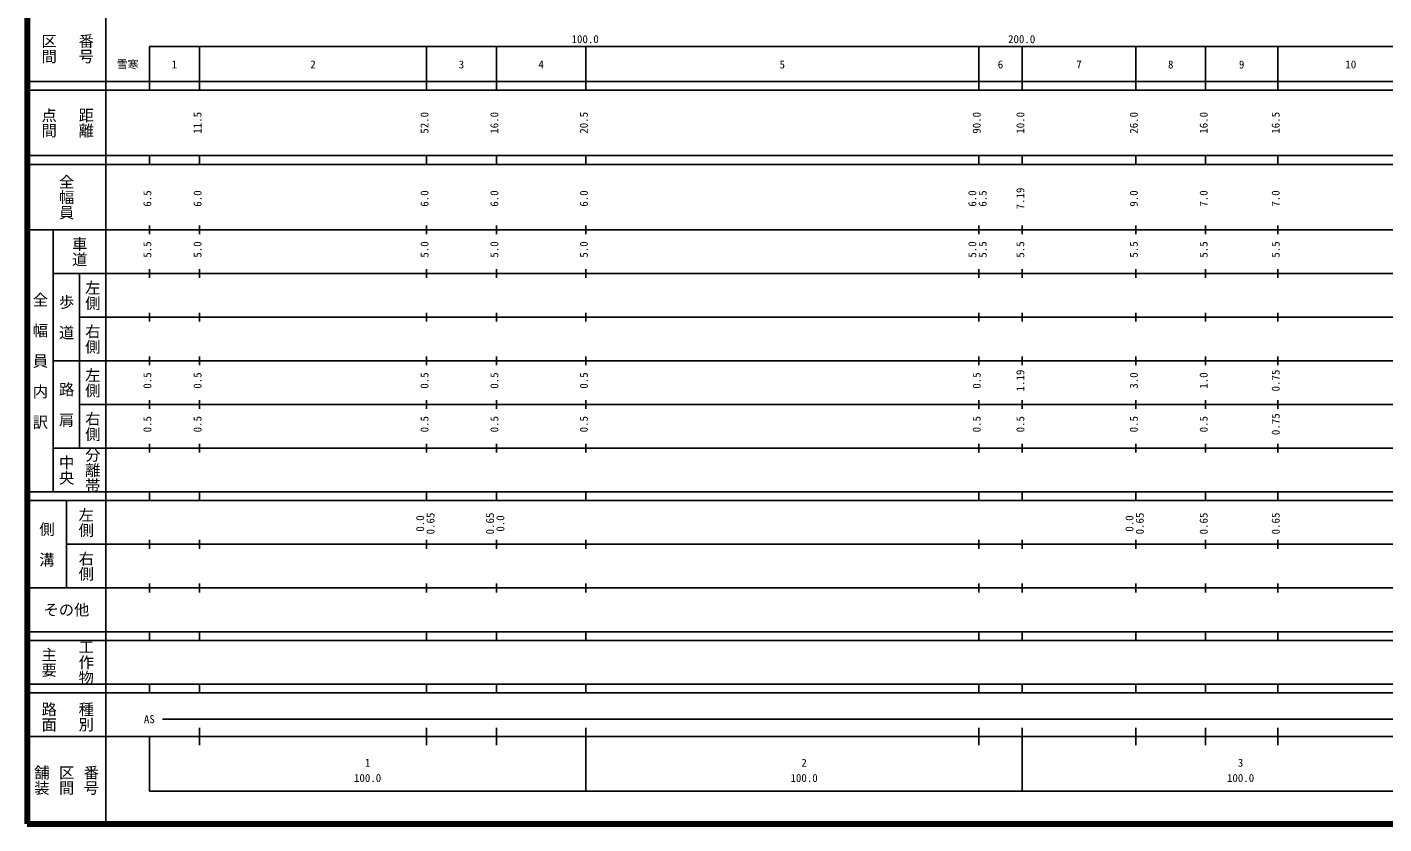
# Model space of a CAD drawing. Units: millimetres on the paper, enlarged 1000 times. Extents: x 40000 to 680000, y 20000 to 380000.
# Drawn here: x 40000 to 350828, y 20000 to 202409 of the extents above; entities that cross this region are included whole.
import ezdxf
from ezdxf.enums import TextEntityAlignment as Align

# ---------------------------------------------------------------- set-up
doc = ezdxf.new("R2010")
doc.units = ezdxf.units.MM
doc.header["$LTSCALE"] = 1000
doc.layers.add('M-TTL', color=2, linetype='Continuous', lineweight=140)
doc.layers.add('M-TTL-BAND', color=7, linetype='Continuous', lineweight=25)
doc.styles.add('@ＭＳ ゴシック', font='')
doc.styles.add('ＭＳ ゴシック', font='')
doc.styles.get('@ＭＳ ゴシック').set_extended_font_data('@MS Gothic')
doc.styles.get('ＭＳ ゴシック').set_extended_font_data('MS Gothic')

msp = doc.modelspace()

# ---------------------------------------------------------------- linework, layer by layer
at = {"layer": 'M-TTL'}
for p, q in [((40000, 380000), (40000, 20000)), ((40000, 20000), (680000, 20000))]:
    msp.add_line(p, q, dxfattribs=at)
at = {"layer": 'M-TTL-BAND'}
for p, q in [((58000, 370000), (58000, 20000)), ((68000, 198000), (579000, 198000)), ((68000, 198000), (68000, 188000)), ((79500, 188000), (79500, 198000)), ((131500, 188000), (131500, 198000)), ((147500, 188000), (147500, 198000)), ((168000, 188000), (168000, 198000)), ((258000, 188000), (258000, 198000)), ((268000, 188000), (268000, 198000)), ((294000, 188000), (294000, 198000)), ((310000, 188000), (310000, 198000)), ((326500, 188000), (326500, 198000)), ((40000, 190000), (579000, 190000)), ((40000, 188000), (579000, 188000)), ((40000, 173000), (579000, 173000)), ((40000, 171000), (579000, 171000)), ((68000, 171000), (68000, 173000)), ((79500, 171000), (79500, 173000)), ((131500, 171000), (131500, 173000)), ((147500, 171000), (147500, 173000)), ((168000, 171000), (168000, 173000)), ((258000, 171000), (258000, 173000)), ((268000, 171000), (268000, 173000)), ((294000, 171000), (294000, 173000)), ((310000, 171000), (310000, 173000)), ((326500, 171000), (326500, 173000)), ((40000, 156000), (579000, 156000)), ((46000, 96000), (46000, 156000)), ((68000, 155000), (68000, 157000)), ((79500, 155000), (79500, 157000)), ((131500, 155000), (131500, 157000)), ((147500, 155000), (147500, 157000)), ((168000, 155000), (168000, 157000)), ((258000, 155000), (258000, 157000)), ((268000, 155000), (268000, 157000)), ((294000, 155000), (294000, 157000)), ((310000, 155000), (310000, 157000)), ((326500, 155000), (326500, 157000)), ((68000, 145000), (68000, 147000)), ((79500, 145000), (79500, 147000)), ((131500, 145000), (131500, 147000)), ((147500, 145000), (147500, 147000)), ((168000, 145000), (168000, 147000)), ((258000, 145000), (258000, 147000)), ((268000, 145000), (268000, 147000)), ((294000, 145000), (294000, 147000)), ((310000, 145000), (310000, 147000)), ((326500, 145000), (326500, 147000)), ((46000, 146000), (579000, 146000)), ((52000, 146000), (52000, 106000)), ((68000, 135000), (68000, 137000)), ((79500, 135000), (79500, 137000)), ((131500, 135000), (131500, 137000)), ((147500, 135000), (147500, 137000)), ((168000, 135000), (168000, 137000)), ((258000, 135000), (258000, 137000)), ((268000, 135000), (268000, 137000)), ((294000, 135000), (294000, 137000)), ((310000, 135000), (310000, 137000)), ((326500, 135000), (326500, 137000)), ((52000, 136000), (579000, 136000)), ((46000, 126000), (579000, 126000)), ((68000, 125000), (68000, 127000)), ((79500, 125000), (79500, 127000)), ((131500, 125000), (131500, 127000)), ((147500, 125000), (147500, 127000)), ((168000, 125000), (168000, 127000)), ((258000, 125000), (258000, 127000)), ((268000, 125000), (268000, 127000)), ((294000, 125000), (294000, 127000)), ((310000, 125000), (310000, 127000)), ((326500, 125000), (326500, 127000)), ((52000, 116000), (579000, 116000)), ((68000, 115000), (68000, 117000)), ((79500, 115000), (79500, 117000)), ((131500, 115000), (131500, 117000)), ((147500, 115000), (147500, 117000)), ((168000, 115000), (168000, 117000)), ((258000, 115000), (258000, 117000)), ((268000, 115000), (268000, 117000)), ((294000, 115000), (294000, 117000)), ((310000, 115000), (310000, 117000)), ((326500, 115000), (326500, 117000)), ((46000, 106000), (579000, 106000)), ((68000, 105000), (68000, 107000)), ((79500, 105000), (79500, 107000)), ((131500, 105000), (131500, 107000)), ((147500, 105000), (147500, 107000)), ((168000, 105000), (168000, 107000)), ((258000, 105000), (258000, 107000)), ((268000, 105000), (268000, 107000)), ((294000, 105000), (294000, 107000)), ((310000, 105000), (310000, 107000)), ((326500, 105000), (326500, 107000)), ((40000, 96000), (579000, 96000)), ((40000, 94000), (579000, 94000)), ((49000, 94000), (49000, 74000)), ((68000, 94000), (68000, 96000)), ((79500, 94000), (79500, 96000)), ((131500, 94000), (131500, 96000)), ((147500, 94000), (147500, 96000)), ((168000, 94000), (168000, 96000)), ((258000, 94000), (258000, 96000)), ((268000, 94000), (268000, 96000)), ((294000, 94000), (294000, 96000)), ((310000, 94000), (310000, 96000)), ((326500, 94000), (326500, 96000)), ((49000, 84000), (579000, 84000)), ((68000, 83000), (68000, 85000)), ((79500, 83000), (79500, 85000)), ((131500, 83000), (131500, 85000)), ((147500, 83000), (147500, 85000)), ((168000, 83000), (168000, 85000)), ((258000, 83000), (258000, 85000)), ((268000, 83000), (268000, 85000)), ((294000, 83000), (294000, 85000)), ((310000, 83000), (310000, 85000)), ((326500, 83000), (326500, 85000)), ((68000, 73000), (68000, 75000)), ((79500, 73000), (79500, 75000)), ((131500, 73000), (131500, 75000)), ((147500, 73000), (147500, 75000)), ((168000, 73000), (168000, 75000)), ((258000, 73000), (258000, 75000)), ((268000, 73000), (268000, 75000)), ((294000, 73000), (294000, 75000)), ((310000, 73000), (310000, 75000)), ((326500, 73000), (326500, 75000)), ((40000, 74000), (579000, 74000)), ((40000, 64000), (579000, 64000)), ((68000, 62000), (68000, 64000)), ((79500, 62000), (79500, 64000)), ((131500, 62000), (131500, 64000)), ((147500, 62000), (147500, 64000)), ((168000, 62000), (168000, 64000)), ((258000, 62000), (258000, 64000)), ((268000, 62000), (268000, 64000)), ((294000, 62000), (294000, 64000)), ((310000, 62000), (310000, 64000)), ((326500, 62000), (326500, 64000)), ((40000, 62000), (579000, 62000)), ((40000, 52000), (579000, 52000)), ((40000, 50000), (579000, 50000)), ((68000, 50000), (68000, 52000)), ((79500, 50000), (79500, 52000)), ((131500, 50000), (131500, 52000)), ((147500, 50000), (147500, 52000)), ((168000, 50000), (168000, 52000)), ((258000, 50000), (258000, 52000)), ((268000, 50000), (268000, 52000)), ((294000, 50000), (294000, 52000)), ((310000, 50000), (310000, 52000)), ((326500, 50000), (326500, 52000)), ((71000, 44000), (565000, 44000)), ((79500, 38000), (79500, 42000)), ((131500, 38000), (131500, 42000)), ((147500, 38000), (147500, 42000)), ((168000, 27500), (168000, 42000)), ((258000, 38000), (258000, 42000)), ((268000, 27500), (268000, 42000)), ((294000, 38000), (294000, 42000)), ((310000, 38000), (310000, 42000)), ((326500, 38000), (326500, 42000)), ((40000, 40000), (579000, 40000)), ((68000, 40000), (68000, 27500)), ((68000, 27500), (579000, 27500))]:
    msp.add_line(p, q, dxfattribs=at)

# ---------------------------------------------------------------- texts
at = {"layer": 'M-TTL-BAND', "style": '@ＭＳ ゴシック'}
for s, p in [('区間', (45000, 197500)), ('番号', (53500, 197500)), ('点間', (45000, 180500)), ('距離', (53500, 180500)), ('全幅員', (49000, 163500)), ('車道', (52000, 151000)), ('左側', (55000, 141000)), ('全\u3000幅\u3000員\u3000内\u3000訳', (43000, 126000)), ('歩\u3000道', (49000, 136000)), ('右側', (55000, 131000)), ('左側', (55000, 121000)), ('路\u3000肩', (49000, 116000)), ('右側', (55000, 111000)), ('分離帯', (55000, 101000)), ('中央', (49000, 101000)), ('左側', (53500, 89000)), ('側\u3000溝', (44500, 84000)), ('右側', (53500, 79000)), ('主要', (45000, 57000)), ('工作物', (53500, 57000)), ('路面', (45000, 44500)), ('種別', (53500, 44500)), ('舗装', (43333, 30000)), ('区間', (49000, 30000)), ('番号', (54667, 30000))]:
    msp.add_text(s, height=2566, rotation=270, dxfattribs=at).set_placement(p, align=Align.MIDDLE_CENTER)
at = {"layer": 'M-TTL-BAND', "style": 'ＭＳ ゴシック'}
for s, p in [('100.0', (167844, 198195)), ('200.0', (267844, 198195)), ('雪寒', (63017, 192405)), ('1', (73750, 192405)), ('2', (105500, 192405)), ('3', (139500, 192405)), ('4', (157750, 192405)), ('5', (213000, 192405)), ('6', (263000, 192405)), ('7', (281000, 192405)), ('8', (302000, 192405)), ('9', (318250, 192405)), ('10', (343250, 192405)), ('AS', (68000, 42500)), ('1', (118000, 32523)), ('2', (218000, 32523)), ('3', (318000, 32523)), ('100.0', (118000, 29033)), ('100.0', (218000, 29033)), ('100.0', (318000, 29033))]:
    msp.add_text(s, height=1833, dxfattribs=at).set_placement(p, align=Align.BOTTOM_CENTER)
for s, p in [('11.5', (80500, 180500)), ('52.0', (132500, 180500)), ('16.0', (148500, 180500)), ('20.5', (169000, 180500)), ('90.0', (259000, 180500)), ('10.0', (269000, 180500)), ('26.0', (295000, 180500)), ('16.0', (311000, 180500)), ('16.5', (327500, 180500)), ('6.5', (69000, 163174)), ('6.0', (80500, 163174)), ('6.0', (132500, 163174)), ('6.0', (148500, 163174)), ('6.0', (169000, 163174)), ('6.0', (258000, 163174)), ('6.5', (260370, 163174)), ('7.19', (269000, 163174)), ('9.0', (295000, 163174)), ('7.0', (311000, 163174)), ('7.0', (327500, 163174)), ('5.5', (69000, 151500)), ('5.0', (80500, 151500)), ('5.0', (132500, 151500)), ('5.0', (148500, 151500)), ('5.0', (169000, 151500)), ('5.0', (258000, 151500)), ('5.5', (260370, 151500)), ('5.5', (269000, 151500)), ('5.5', (295000, 151500)), ('5.5', (311000, 151500)), ('5.5', (327500, 151500)), ('0.5', (69000, 121500)), ('0.5', (80500, 121500)), ('0.5', (132500, 121500)), ('0.5', (148500, 121500)), ('0.5', (169000, 121500)), ('0.5', (259000, 121500)), ('1.19', (269000, 121500)), ('3.0', (295000, 121500)), ('1.0', (311000, 121500)), ('0.75', (327500, 121500)), ('0.5', (69000, 111500)), ('0.5', (80500, 111500)), ('0.5', (132500, 111500)), ('0.5', (148500, 111500)), ('0.5', (169000, 111500)), ('0.5', (259000, 111500)), ('0.5', (269000, 111500)), ('0.5', (295000, 111500)), ('0.5', (311000, 111500)), ('0.75', (327500, 111500)), ('0.0', (131500, 88764)), ('0.65', (133870, 88764)), ('0.65', (147500, 88764)), ('0.0', (149870, 88764)), ('0.0', (294000, 88764)), ('0.65', (296370, 88764)), ('0.65', (311000, 88764)), ('0.65', (327500, 88764))]:
    msp.add_text(s, height=1833, rotation=90, dxfattribs=at).set_placement(p, align=Align.BOTTOM_CENTER)
msp.add_text('その他', height=2566, dxfattribs=at).set_placement((49000, 69000), align=Align.MIDDLE_CENTER)

doc.saveas('drawing.dxf')
